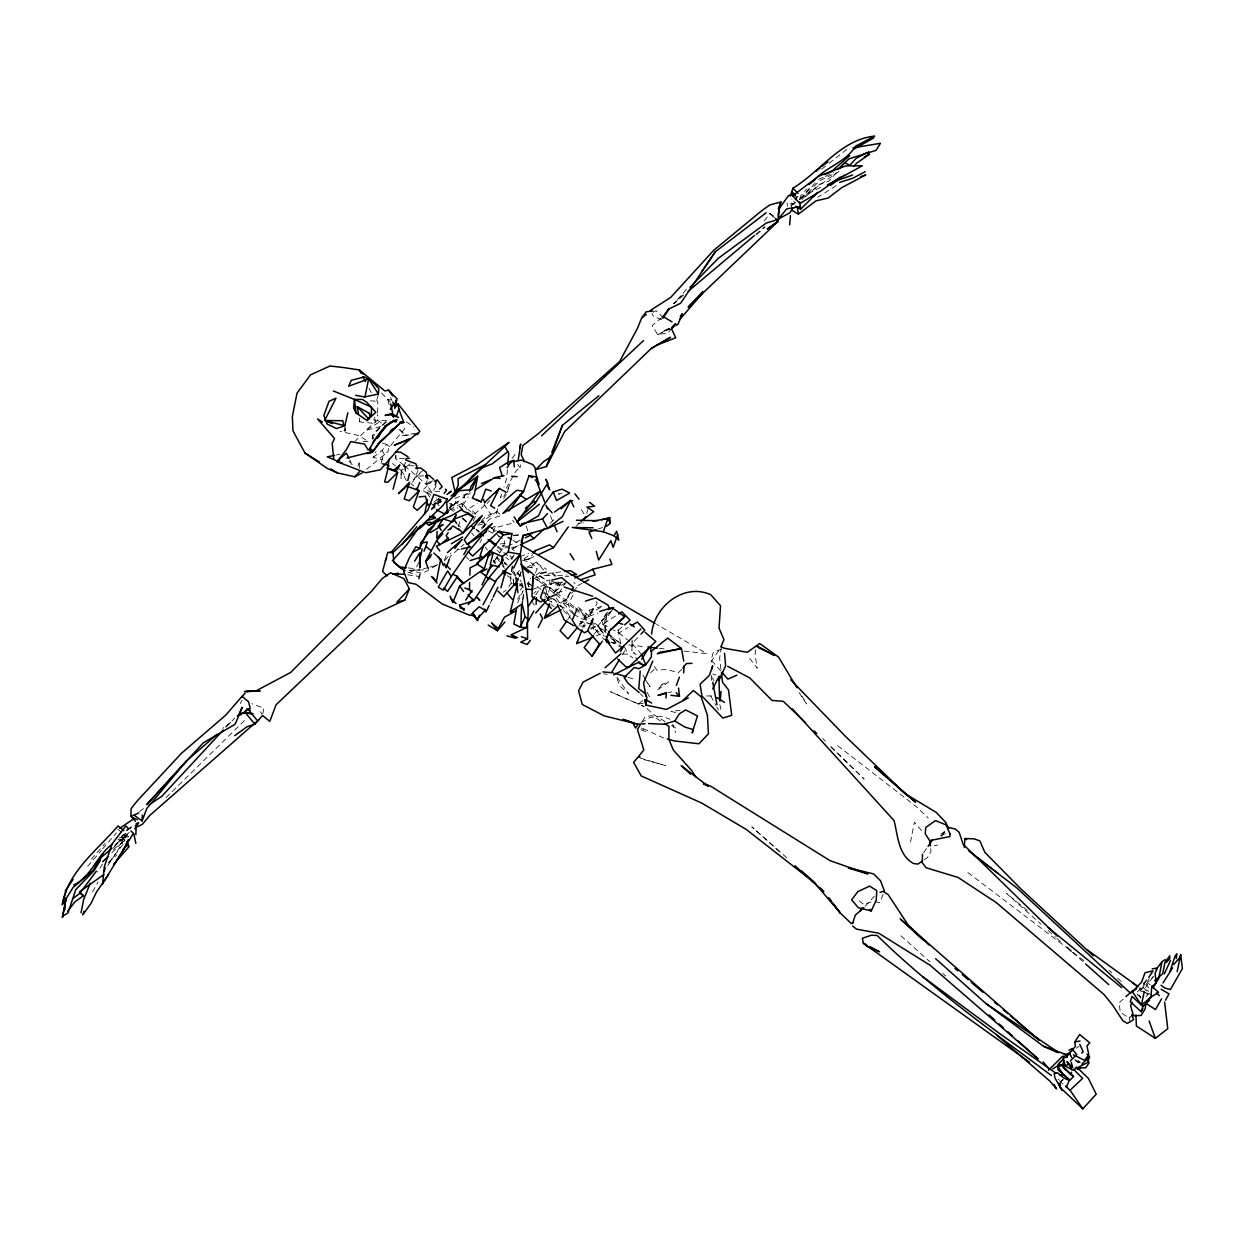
<?xml version="1.0" encoding="UTF-8"?>
<svg xmlns="http://www.w3.org/2000/svg" width="1245" height="1245" viewBox="0 0 1245 1245"><rect width="100%" height="100%" fill="white"/><g stroke="black" fill="none" stroke-linecap="round" stroke-linejoin="round"><path stroke-width="0.75" stroke-dasharray="5 3.75" d="M372.348 438.738L372.38 435.392L377.873 429.043L388.098 420.81L382.153 420.374L365.781 430.443L355.339 440.995M113.404 849.51L124.905 840.142L124.936 837.403L113.435 847.082M632.087 641.875L631.931 650.761L632.118 640.101M359.416 468.213L359.525 461.039L357.922 466.284M396.875 467.046L401.201 470.579L401.061 478.702L401.201 470.579L405.481 462.564L405.279 472.758L404.5 465.91L418.024 465.63M380.612 426.553L365.781 430.443L377.406 420.125L377.562 414.632M377.608 412.795L377.889 401.808L374.745 397.528M513.422 582.8L513.594 579.096L511.259 583.998M396.003 455.514L395.817 458.751L403.987 465.428L405.481 462.564M506.248 488.164L516.317 470.517L520.254 467.84L520.441 464.93M507.353 469.583L506.777 478.267L503.929 487.075M605.412 630.235L606.782 612.913L601.677 620.85L605.412 630.235L604.728 620.508L611.451 611.202M513.298 582.52L513.594 579.096M1129.495 1020.573L1129.837 1016.994M510.325 581.306L510.855 576.233M522.604 602.953L523.585 594.41L522.122 602.689M755.622 649.734L755.046 654.792L757.256 668.254L747.467 655.586M115.505 844.188L126.29 836.064L126.679 832.905L117.979 839.706M345.674 427.424L345.13 431.081L341.721 429.323M721.369 646.98L719.61 658.169L720.964 669.25M447.858 512.1L455.312 503.618L455.966 499.712M521.546 606.004L523.554 594.659M499.696 553.107L503.665 546.96L504.879 540.454M910.531 842.04L914.359 822.167L922.529 831.644M262.804 713.79L263.94 708.14L251.895 703.705M373.22 439.158L374.356 433.789L385.685 421.65L388.098 420.81M378.418 394.011L376.784 401.17L369.532 400.828M433.369 508.084L434.521 503.198L439.36 497.642M462.051 506.793L464.743 495.603L467.778 493.394M496.381 513.843L497.938 507.524M586.769 513.173L587.718 509.578M458.378 526.728L459.701 521.826M547.318 599.794L551.815 602.129L552.842 600.884L547.738 595.017L551.333 582.676M381.017 463.451L383.258 455.95L382.184 459.67L373.126 457.351L376.052 451.375M799.835 198.593L800.628 195.979L806.885 188.82M493.02 532.969L494.607 527.942L514.403 522.682L512.644 520.192M501.642 494.14L500.49 497.658L502.42 494.498M423.954 475.777L417.028 476.29L425.977 484.18L427.222 480.586M507.166 492.475L510.092 484.274L503.151 497.564M449.227 559.425L450.472 556.079L464.089 544.221M535.49 572.918L537.373 568.047L530.479 562.273L521.546 559.954M582.676 628.227L585.352 621.395L573.665 625.69M444.294 560.39L446.768 554.181M449.632 507.835L451.733 502.591M521.141 571.782L519.43 576.062L521.064 581.991M883.079 894.361L879.764 902.641L874.597 901.536M450.021 508.863L451.468 505.47L458.393 501.175L451.001 506.684L449.725 509.672M516.659 582.302L521.001 572.077M412.562 482.406L417.993 470.89M517.624 602.58L523.274 590.55M473.256 520.908L475.574 516.037L471.917 512.722M492.351 598.829L489.97 603.778L492.429 598.985M416.593 566.786L418.865 562.164M579.018 625.659L583.905 619.792L589.025 616.228L593.102 607.965M240.301 703.643L242.012 700.188M553.838 593.398L558.523 583.952L555.161 582.022M574.256 614.672L568.062 604.883L575.299 590.503M92.612 891.871L98.059 881.958M710.942 662.107L720.341 648.349M529.078 586.628L527.833 583.251L530.666 578.209M559.036 593.398L566.164 581.073M493.642 562.444L497.331 556.531M519.336 570.366L516.426 575.314L514.123 572.762M479.932 542.524L481.753 539.427M570.226 592.527L565.899 599.841L559.192 603.592M642.358 721.322L645.299 716.404L652.318 715.735L662.916 722.473M512.271 557.931L514.154 554.819M622.313 654.792L625.27 649.937L612.322 639.152M1153.243 976.5L1144.388 988.872L1148.684 991.316M102.541 864.108L97.53 872.045M463.062 505.143L468.151 496.864M570.646 592.075L565.899 599.841L574.459 590.099M530.977 567.642L533.918 563.005M436.186 486.157L432.031 492.631L426.444 484.616L432.669 481.924M578.411 607.311L589.025 616.228L597.242 603.405L595.39 600.51M503.696 498.591L506.575 494.109M495.728 559.27L498.7 554.647M517.578 599.156L522.698 591.204M535.708 594.97L538.789 590.208M546.119 585.741L555.394 591.655L561.884 581.711M107.724 865.617L122.524 843.114L118.15 838.679L124.796 842.134L108.984 862.396M423.424 470.05L416.452 475.73L413.807 479.745L422.226 471.264M607.622 612.026L601.677 620.85L612.478 608.945M511.166 559.223L513.158 556.282M508.863 586.442L513.189 580.077M567.58 619.792L570.786 615.077M923.634 852.623L926.965 847.876M512.068 458.409L516.457 452.449M671.849 327.949L668.425 332.571L657.811 334.718L652.084 325.505L661.671 317.755M583.843 617.847L589.585 610.143L602.845 605.926L583.843 617.847L588.387 623.667M524.269 559.596L529.452 558.772L532.58 554.616M594.534 633.814L599.141 627.698L605.475 636.926M764.197 221.019L769.924 213.471L773.752 216.039M373.126 457.351L382.122 450.534L386.775 444.449L391.444 448.216M1145.167 992.498L1139.86 990.802L1149.322 978.694M1137.556 991.876L1146.069 981.184L1150.224 984.904M941.142 836.08L944.675 831.738M487.137 503.462L489.581 500.459M444.901 560.452L451.063 552.951M464.743 495.603L462.782 497.969L470.641 492.88M836.235 172.65L829.139 181.101L819.599 184.26L803.99 198.235M113.497 847.767L120.921 838.959L123.955 841.138M941.158 836.22L945.904 830.586L938.465 835.8M1143.61 983.441L1147.127 979.286M800.628 198.5L810.137 187.31M483.231 527.631L485.55 524.923L481.317 522.386M87.679 866.302L101.421 850.304M102.666 848.841L116.392 832.843M686.384 289.354L673.794 303.827L684.594 292.793M520.208 590.021L522.48 587.391M91.305 859.206L105.094 843.441M547.209 599.903L549.761 596.977L541.933 592.138M545.933 601.304L549.761 596.977L544.625 597.086M431.579 509.018L442.504 497.751M865.197 906.236L874.286 896.167M481.535 529.327L485.55 524.923M802.107 199.542L818.883 181.132L832.111 174.658M612.571 609.645L597.989 625.597L604.899 635.323M481.535 527.818L489.534 519.165L501.439 515.523L496.973 511.571L485.612 516.504L480.383 522.075M225.874 727.204L234.838 718.038M1139.86 990.802L1153.306 976.718M575.112 589.227L576.902 587.313M799.897 199.527L816.362 181.91M641.548 654.481L632.071 643.494L638.42 636.849M431.704 508.427L436.73 503.213L439.205 505.781M1132.919 1014.27L1129.106 1018.145L1120.282 1012.092L1119.006 1002.832L1123.192 999.112M122.881 834.928L130.102 836.282L123.644 837.76L129.075 832.329M111.832 852.747L124.889 839.815L118.851 835.426M165.99 797.64L246.65 718.427M555.394 591.655L563.471 583.718M575.953 526.448L579.656 522.822M423.736 489.098L432.435 480.679M681.746 669.328L678.229 672.736L666.713 669.374L656.986 670.246L653.874 665.81M533.716 593.507L535.988 591.359M650.528 672.829L655.975 667.678M1143.517 983.597L1146.069 981.184M550.15 523.289L555.597 518.185M108.331 862.723L116.968 854.879M756.649 234.527L765.13 226.901M431.424 509.812L440.139 502.093L437.649 501.253L436.699 497.938M225.781 726.784L231.601 721.726L222.653 728.403M1060.258 1081.921L1063.137 1079.431L1060.258 1081.921L1062.888 1080.178M123.644 837.76L127.41 834.539M622.018 627.044L616.633 631.62L613.567 629.986M474.501 514.045L485.69 504.567M673.389 303.702L683.723 295.018M756.011 234.231L764.866 226.777M642.607 700.53L638.296 704.094L610.501 691.722L643.883 706.444M366.45 469.396L388.004 451.608L388.502 448.044L404.516 429.058L403.193 425.494M434.1 501.953L436.73 499.79M1145.945 996.467L1148.621 994.288M829.154 163.344L847.378 148.809M821.622 169.164L826.104 165.756M839.052 171.374L797.282 200.99M406.321 480.57L401.201 470.579L410.305 463.747M440.512 499.105L437.649 501.253L439.625 504.038M535.957 575.268L543.396 569.759L536.533 561.993L526.977 567.238M790.995 205.783L795.275 202.717M524.005 558.818L531.335 553.605M795.695 202.079L792.52 204.258L791.851 198.889M924.288 859.735L927.463 857.556L931.011 851.16L930.637 847.658M121.138 836.469L127.457 832.158M139.424 811.46L144.249 808.192M479.076 523.476L496.973 511.571M491.401 528.456L494.607 526.324L497.097 528.783M836.298 185.614L817.872 197.161M1076.225 1048.197L1079.213 1046.236M607 630.406L602.798 624.259L618.687 613.956M469.863 508.007L477.411 503.245M425.977 484.18L433.68 479.465M502.949 592.278L506.17 590.348M608.058 631.946L616.493 644.241L621.613 648.1L617.956 629.596L616.633 631.62L618.952 632.896L628.18 627.48M669.67 328.353L657.811 334.718L669.623 328.26M512.504 548.874L517.002 546.259L511.586 547.458M519.305 585.741L522.635 583.796M547.318 600.51L550.103 598.923M590.877 629.223L595.624 626.593L599.141 627.698L603.467 635.93M641.082 722.52L650.404 717.369L661.951 716.357L669.997 719.268M791.727 208.537L790.84 202.951L794.092 201.161M800.597 197.597L823.785 185.707M582.162 583.298L577.26 585.944L573.805 582.302M546.679 598.627L549.761 596.977M652.894 312.293L656.099 310.705L663.865 318.3M520.114 540.283L504.63 547.769L509.781 547.847M529.452 558.772L534.603 556.39M517.002 546.259L513.422 547.893L518.527 545.559M818.587 179.42L823.63 177.148M825.326 176.401L833.745 172.635M668.674 328.602L663.445 330.905L671.678 329.085M434.007 504.692L440.139 502.093M940.815 835.597L945.795 833.496M532.44 589.616L544.563 584.761L563.471 582.115M871.111 901.878L864.061 904.664L856.622 898.812M454.892 498.389L468.991 492.802M596.386 635.806L601.771 633.674L594.347 629.036L604.416 639.821M519.865 556.655L528.674 553.216M434.521 565.868L437.649 564.685M721.4 649.221L713.307 652.131L711.144 660.146L720.668 670.868M589.025 616.228L597.833 613.147M374.434 417.184L375.912 422.179L372.706 423.253L359.852 421.915L358.576 418.927M597.787 529.125L603.062 527.366M590.659 628.149L595.624 626.593M428.187 567.564L419.425 569.961L409.387 570.319L422.646 573.416L436.933 565.168L429.93 567.082M557.262 592.682L566.195 590.239M433.26 504.132L436.73 503.213L433.789 501.408M668.409 692.687L671.895 691.769M557.822 581.82L559.97 585.01L548.656 579.859L550.555 584.621L559.97 585.01L565.572 583.749M336.446 454.954L340.118 454.207M539.334 575.735L546.197 580.652L549.994 579.89M565.246 576.871L569.043 576.124M535.443 577.431L550.212 574.567M524.674 559.985L531.864 558.616M934.419 845.651L937.656 845.059M455.312 503.618L454.378 503.789L460.728 502.373L462.875 506.326M643.198 703.238L638.296 704.094L644.179 706.584M415.752 433.322L401.653 435.719L408.858 435.112M581.804 522.916L578.069 523.538L583.5 522.775M580.715 626.188L586.006 625.41M513.671 535.786L519.321 535.023M548.454 573.431L553.932 572.747M555.752 572.513L561.23 571.813M119.551 837.558L128.344 836.484M477.411 525.032L486.328 523.974M500.257 543.987L507.773 543.178M513.267 535.303L519.072 534.727M680.237 710.428L671.179 711.284L677.685 713.385M562.055 493.596L558.274 493.876L561.915 495.199M557.558 575.423L567.113 575.019M1058.094 1079.493L1059.059 1079.462M409.387 570.319L426.148 569.821M404.423 458.518L395.817 458.751L395.614 455.421M434.785 491.308L442.162 491.277M434.521 503.198L436.73 503.213M706.491 695.939L712.218 696.002M622.936 654.03L628.289 654.201L623.761 645.61M546.726 575.221L550.228 575.408M362.995 441.43L368.738 441.773L358.653 435.517L340.056 431.346M381.499 392.984L387.817 399.629L390.961 399.91M408.158 567.938L415.363 568.716L408.936 573.011L407.271 571.86L416.188 575.003M457.055 549.076L459.483 549.341M628.741 644.91L645.875 646.824M659.196 648.318L664.908 648.956M683.956 651.088L706.802 653.656L656.691 624.367M527.724 567.129L536.517 568.436M603.701 673.794L607.202 674.308M407.613 574.77L419.798 576.637M507.462 546.493L500.63 545.294L503.665 546.96M591.204 623.916L580.201 621.286L584.745 627.122M661.702 319.545L653.578 316.541L651.898 313.553M382.464 443.127L386.775 444.449M628.025 677.327L635.355 679.583M1146.925 993.074L1150.458 994.21M712.794 673.996L715.984 675.07M640.895 729.897L646.202 731.764L641.222 728.014M611.373 642.311L614.89 643.634L610.719 637.207M611.419 642.155L614.89 643.634L612.167 641.657M643.354 728.636L663.601 737.974M568.062 604.883L561.977 602.004L572.856 613.707M560.079 605.942L564.654 608.105L569.805 616.259M481.442 521.499L484.134 522.807L482.795 517.36M553.807 582.006L559.97 585.01M503.914 563.44L507.197 565.121M573.587 614.392L583.905 619.792M602.798 624.259L612.026 629.176M551.488 598.129L561.028 603.202M640.397 758.127L665.717 765.628L643.369 759.481L641.222 757.831M488.164 530.697L492.615 533.171M790.84 202.951L794.03 204.787M427.829 490.577L432.84 493.502M449.554 503.276L457.895 508.147M481.286 521.826L486.297 524.752M487.962 525.732L496.319 530.619M513.018 540.377L518.044 543.302M665.188 721.633L652.567 713.899L647.026 708.545M671.506 725.493L676.237 728.387L672.58 724.559L675.553 732.48M536.782 563.285L546.679 569.385M423.191 490.779L428.965 494.389M507.12 575.688L513.516 579.672M533.591 577.789L542.758 583.703M527.833 583.251L533.934 587.189M550.804 604.51L554.041 606.657M630.032 655.913L632.927 657.842M1137.556 994.864L1140.482 996.84M406.368 421.759L413.791 427.019M377.406 420.125L385.53 425.914M511.742 548.687L514.294 550.586M519.71 584.574L522.775 586.831M554.243 593.336L534.65 577.555M555.768 594.487L574.007 608.323M575.517 609.474L589.196 619.839M590.721 620.99L605.926 632.522M607.435 633.674L621.115 644.054L607.42 633.176M1139.082 987.767L1142.116 990.071M1143.641 991.238L1148.201 994.708M967.894 872.558L1066.732 947.647M1072.91 952.332L1085.266 961.731M498.669 535.708L502.404 538.556M837.714 745.693L916.507 806.776L928.256 818.058M438.489 499.027L441.524 501.455M449.134 507.493L452.184 509.905M462.829 518.371L467.404 521.997M476.539 529.249L479.574 531.662M497.844 546.166L503.929 550.99M510.014 555.83L513.064 558.242M535.895 576.373L573.945 606.58M575.455 607.793L589.165 618.672M595.25 623.512L605.895 631.962M117.637 829.108L126.29 836.064M618.952 632.896L632.071 643.494M545.092 586.473L547.738 595.017L537.404 586.691L540.034 589.492M438.364 499.152L441.368 501.595M450.394 508.956L453.413 511.399M462.44 518.745L466.953 522.418M475.979 529.779L478.983 532.222M497.035 546.928L512.084 559.176M505.952 557.433L508.909 559.845M1027.358 910.437L1006.38 893.287L1040.96 924.132M392.564 463.513L395.443 465.863M404.5 465.91L416.452 475.73M496.786 549.948L499.743 552.406M636.335 654.699L633.674 652.473L637.253 660.721M430.879 495.199L425.93 490.966L431.346 499.572M521.344 576.124L515.85 571.439L520.784 577.291M515.197 577.011L520.69 581.695L523.554 587.811M1077.688 1060.055L1080.349 1062.343M1137.183 994.055L1141.4 997.681M122.072 837.698L124.905 840.142M540.688 575.812L546.197 580.652M786.778 857.805L751.84 826.851L780.615 852.809M410.881 483.496L413.605 485.908M1048.165 930.575L1055.371 937.003M1056.818 938.279L1062.576 943.43M1072.661 952.425L1084.193 962.712M900.96 935.804L929.844 961.731M942.838 973.403L945.718 975.987M1143.143 987.627L1148.014 992.016M468.244 509.423L470.688 511.617M776.927 219.914L769.924 213.471L773.736 217.673M1059.402 1080.707L1064.662 1085.531M1109.077 970.26L1111.925 972.905M1117.636 978.181L1121.932 982.134M389.094 404.532L387.817 399.629L390.308 401.948M399.147 429.572L404.407 434.458L398.602 428.062M830.664 746.86L864.139 779.043L830.96 746.595M466.284 556.966L468.789 559.394M454.752 510.357L452.386 508.069L462.72 503.12L467.466 510.061M472.478 510.808L477.442 515.648M822.665 738.487L825.435 741.195M387.817 399.629L390.23 402.026M506.948 564.67L504.412 562.149L506.653 564.981M457.818 524.565L460.494 527.273M640.428 693.854L642.996 696.453M462.222 517.733L467.466 523.04M496.864 556.935L499.338 559.534M493.456 560.157L495.93 562.756M1074.886 1059.308L1080.162 1064.911M545.263 595.11L551.815 602.129M563.409 610.423L571.875 619.528M553.698 598.783L560.857 606.657M471.731 533.156L474.08 535.832M519.85 583.438L522.309 586.364M528.036 581.866L530.308 584.574M349.082 460.992L352.553 465.256L349.892 460.074M512.255 572.062L517.858 579.143M491.962 527.88L495.152 531.926M496.21 533.265L499.401 537.311M517.578 464.385L520.254 467.84M373.64 419.192L375.912 422.179M496.568 557.635L501.128 563.783M502.264 565.323L504.536 568.405M493.16 560.857L495.432 563.938M1146.707 985.044L1148.793 987.954M401.201 470.579L405.683 476.882M485.317 547.146L487.402 550.119M616.991 677.14L628.616 693.807L619.839 686.011L616.586 677.358M432.311 504.225L435.594 509.034M484.056 504.349L491.09 514.776M644.801 678.867L650.03 686.695L646.995 681.778M799.165 692.64L806.589 703.923L800.784 694.228M712.124 677.731L714.101 680.782M579.439 608.914L588.698 623.263M581.368 509.625L584.932 515.337M642.949 675.241L645.984 680.144M556.375 598.005L563.238 609.287M260.423 711.782L261.932 714.334M531.708 600.868L535.832 607.825M382.122 450.534L386.448 457.958M513.298 570.957L516.021 575.859M1139.206 995.315L1140.747 998.148M710.708 695.83L715.891 705.355M716.746 706.942L718.474 710.117M647.135 692.36L650.621 698.818M368.971 388.269L371.601 393.249M438.862 499.51L440.481 502.778M501.813 562.149L504.132 566.817M390.494 397.404L392.004 400.532M527.522 583.812L528.985 586.815M546.306 591.78L547.738 595.017M550.43 515.897L552.655 521.188M526.324 526.184L527.787 530.728M589.585 610.143L591.313 617.255M344.336 427.626L345.13 431.081L344.834 425.759M719.843 704.608L721.695 713.011M359.198 418.087L359.852 421.915M593.04 624.367L593.834 632.787M787.12 202.919L787.416 206.374M372.38 435.392L372.691 439.096M711.284 675.35L711.502 681.015M662.138 684.299L657.095 690.337L668.861 681.762L662.138 684.299M1079.773 1062.607L1074.575 1060.258L1079.773 1062.607"/><path stroke-width="1.5" d="M724.543 653.251L725.617 665.826L718.972 680.439L719.719 700.888M437.057 531.444L436.839 538.167L453.911 519.274L468.867 513.422L473.505 516.691L462.891 533.109L436.357 546.228L439.796 551.006M469.645 582.504L469.412 589.834L464.836 587.967M469.863 575.159L470.096 567.813L478.267 563.861M521.546 606.004L520.846 627.371L513.874 624.041L516.675 607.949M135.861 834.695L136.25 823.583L138.553 822.836L134.802 828.812M922.529 854.21L922.203 862.661L926.015 867.734L958.043 877.429L996.358 902.641L1104.019 994.506L1112.376 1004.762L1122.834 1020.729L1127.394 1023.421L1133.588 1019.577L1131.643 1014.799M134.74 815.677L142.101 820.922L142.335 815.086M718.972 680.439L719.159 676.144L712.669 688.858M666.013 698.056L666.308 692.578L657.998 695.457L666.682 693.154M650.621 651.244L650.839 647.431M683.645 672.876L684.065 665.951M1067.027 1056.974L1067.105 1055.869L1063.23 1058.608L1065.487 1066.047L1067.945 1064.335M964.268 847.534L964.891 838.554L973.948 838.819L979.846 840.889L984.826 852.327L1020.511 888.541L1093.359 955.771M536.066 604.447L536.548 597.678M378.418 394.011L378.807 388.627L372.208 381.561L364.567 376.924L351.261 380.285L348.647 386.215L368.644 378.916L378.418 394.011L364.645 396.937L355.51 395.287M640.195 671.117L638.794 688.874L645.486 693.683L645.953 696.344M789.657 224.816L790.451 215.634M720.186 700.842L721.026 691.457M66.265 897.692L62.406 917.487L66.141 898.765M419.627 560.624L420.281 553.589L419.736 567.891L419.627 560.624L422.164 549.123M507.695 464.385L508.754 453.382L504.723 446.332M392.766 402.104L395.038 406.804L395.677 400.314M792.863 207.962L789.984 212.662L778.327 219.12L779.199 210.172M367.057 420.545L371.43 414.709L371.492 407.177L354.467 399.443L353.627 407.94L356.008 412.966L367.057 420.545L375.788 412.282L367.01 402.571L362.591 399.458L354.467 399.443L333.364 391.008M420.654 543.131L420.203 547.162L428.202 530.137L434.785 524.425L420.654 543.131L427.408 541.964L424 551.208M645.859 705.51L646.918 696.951M455.468 495.168L455.935 491.993L477.66 476.29L474.485 493.876L472.353 498.093L481.099 501.86L485.783 489.145L491.324 491.012M513.625 568.109L520.317 554.258L523.102 535.474L547.644 528.44L563.067 521.375M1145.836 1004.046L1145.12 1008.886L1141.183 1015.438L1133.432 1015.811L1130.584 1005.633L1132.141 1002.194M501.735 563.674L502.249 560.312M518.138 460.681L520.675 444.045L519.725 447.967M1176.198 958.448L1176.93 953.732L1175.093 956.051L1169.895 971.645M651.633 634.078C653.781 606.735 683.956 582.333 710.879 594.799L720.528 605.801L719.034 628.118L723.952 639.697L720.917 646.746M511.586 571.299L512.411 566.428M104.487 870.877L105.125 867.189M464.292 608.509L463.934 610.392L459.592 605.194L473.754 600.65L489.067 577.571L503.245 560.515L502.14 556.546L489.845 551.037L476.57 563.829L484.274 568.747L489.845 551.037L489.425 552.624L476.57 563.829M1177.132 971.629L1180.711 954.682L1182.392 968.579L1170.409 989.557L1164.666 987.985L1161.056 985.231M712.078 668.861L712.654 665.81L709.37 675.412L700.095 684.19L701.915 695.955L722.8 718.054L731.733 715.33L728.496 689.917L722.536 682.182L721.415 672.938M1159.064 976.889L1161.99 961.638L1165.211 959.599M368.644 378.916L364.941 396.953M435.361 485.161L436.217 480.741M1071.571 1072.147L1071.042 1074.902L1063.199 1067.043M81.018 912.772L83.695 899.404L90.278 883.141M1164.713 963.677L1162.706 973.668L1154.613 980.904M424.529 514.403L427.549 499.65M1058.001 1066.809L1063.214 1074.451L1070.031 1080.209L1073.501 1076.52L1065.191 1068.692L1063.121 1065.066L1058.001 1066.809L1058.079 1070L1068.599 1078.964M480.025 555.892L484.103 544.049M502.14 556.546L508.178 552.095L511.804 534.556M123.8 830.586L118.026 825.949C97.499 849.977 67.588 871.842 62.25 904.866L73.533 886.767M1148.761 977.418L1153.057 970.804L1144.995 972.75L1141.649 982.04L1132.39 991.736L1141.432 1004.964L1144.217 991.767M389.311 459.28L387.304 468.307L397.622 472.4L393.078 489.207M650.217 310.565L670.697 297.43L713.758 250.245L761.956 210.514L769.939 204.865L780.911 202.032L778.141 214.218L778.716 219.291L766.204 223.088L718.303 258.306L689.979 287.268M344.834 425.759L324.665 420.483L335.994 398.167L329.022 401.326L323.856 415.379L327.155 424.125L336.555 428.545L344.834 425.759L347.853 412.795M418.865 578.707L419.907 574.256M591.562 624.399L592.9 618.781L587.671 630.655L599.436 643.992M672.16 327.061L671.678 329.085L675.708 337.768L656.38 345.363L651.151 348.6L564.639 431.626L546.306 466.579L535.926 469.474L543.738 461.49L551.224 456.541L562.366 425.354L598.892 395.754M1059.479 1086.511L1060.32 1083.041M614.034 535.832L616.68 531.257L618.858 540.143L614.034 535.832L603.327 531.74L607.887 518.574L592.978 521.048M504.894 622.033L497.377 630.733L491.542 622.765L498.187 628.632L504.458 617.162L515.305 611.233L510.325 611.777L517.453 583.687M395.038 406.804L397.093 398.898L388.596 390.121L384.861 390.961L359.354 369.967L344.196 367.633L329.987 365.983L310.565 374.838L297.026 393.155L292.342 416.624L292.964 430.817L305.025 453.102L327.606 468.634L337.13 472.835L354.732 476.773L362.139 472.96M407.784 480.539L409.527 473.754M1179.28 960.128L1180.711 954.682M500.661 563.985L502.544 557.013M500.941 587.827L505.75 570.35M521.204 542.338L523.102 535.474L531.957 533.451M62.483 903.605L65.798 891.856M1066.809 1057.534L1067.712 1054.468L1072.816 1049.815L1076.723 1054.562L1070.311 1060.942M813.125 181.661C824.641 167.188 845.729 162.721 855.439 146.241L874.55 136.156C840.873 139.393 820.19 171.857 792.847 188.213L791.649 192.135L795.539 196.025M1063.837 1060.631L1062.716 1064.335L1072.225 1070L1067.183 1061.814M394.618 408.344L397.902 403.676L398.805 408.936L396.673 415.846L393.404 414.834M1142.879 1006.442L1131.954 996.405L1130.304 1001.711L1141.229 1011.749L1142.879 1006.442L1149.571 1000.046M469.474 491.277L470.921 486.717L477.66 476.29L471.762 489.674L459.358 490.686L446.628 502.731L447.546 513.08M408.998 483.947L404.205 498.965L409.216 500.739L419.051 490.732L416.328 488.32M506.917 635.822L515.835 638.312L511.275 634.779L526.324 627.604C532.066 603.825 522.418 578.334 520.317 554.258L508.178 552.095M83.975 911.309L82.808 914.842L90.994 903.403L96.519 891.965L108.548 874.612M852.732 922.903L855.284 915.184L863.89 907.667M492.989 553.651L490.172 564.748L499.385 566.802M471.746 613.66L477.551 620.492L479.387 615.232M535.272 479.792L539.101 484.694L536.891 477.193L529.078 475.59L523.647 491.184L508.878 511.026M1086.947 1054.204L1089.531 1056.865L1087.554 1062.483L1073.408 1069.937M549.543 603.623L544.361 618.298L561.262 609.801M617.769 534.432L613.162 547.395L610.859 540.672L598.658 560.048L596.262 551.379M544.221 587.282L540.47 597.678L551.333 608.385M676.393 685.372L679.396 677.124M449.227 559.425L446.115 567.813L444.278 563.409M142.101 820.922L146.863 808.394L186.485 760.897L217.05 734.363M550.492 455.826L546.306 466.579L551.224 456.541M551.893 452.231L562.366 425.354M592.807 637.222L576.653 643.587L582.006 629.923M790.093 196.165L791.758 191.886L794.481 194.438M417.199 488.849L419.798 482.406M652.816 311.048L646.248 311.732L641.704 317.864L637.549 328.182L619.668 361.501L538.011 433.914L522.853 445.585L521.188 454.643L524.55 461.724M482.017 584.885L491.339 565.277M778.203 208.724L780.911 202.032M262.695 715.61L269.776 721.4L276.094 704.748L368.504 616.975L404.874 600.074L409.403 588.947L404.002 578.723L390.588 572.762L382.231 578.489L371.555 591.235L290.614 672.471L256.003 690.882L246.292 691.551L260.174 690.913L244.456 691.457M484.274 568.747L459.638 585.928L452.791 602.658L450.145 596.059M606.829 637.191L609.412 631.044L624.679 616.695L611.98 607.684L599.732 611.497M1066.374 1087.274L1069.253 1080.395L1064.039 1078.123L1057.472 1072.785L1054.157 1073.844L1055.06 1078.217L1062.11 1090.402L1059.262 1084.504M652.8 661.064L643.572 682.805L645.859 695.815M577.089 609.023L572.28 620.057L577.135 628.102L584.574 632.74L587.733 630.982M372.317 449.974L370.932 453.071L369.625 448.651L374.667 440.263L385.654 425.852L390.292 422.709M453.18 521.671L456.199 514.823L453.009 520.41M238.853 714.801L242.215 707.316L235.149 724.232L203.262 742.845L146.785 804.535L186.485 760.897M510.325 611.777L522.215 603.903L525.063 616.789L520.285 627.278L526.324 627.604M128.204 839.737L123.473 849.93L114.026 864.59M1164.293 973.855L1170.502 960.502M871.235 910.904L876.231 900.322L876.76 890.58L869.617 886.113L857.883 891.607L851.627 899.824L858.365 907.745L871.235 910.904L870.022 909.364M489.176 605.428L486.001 612.026L484.819 609.101M493.144 597.18L497.907 587.282M508.738 442.426L478.438 463.654L451.795 477.504L455.047 491.899L458.238 485.317L458.098 478.562L485.597 464.478L508.909 442.675M377.437 438.489L380.908 431.455L391.132 421.806M538.245 627.464L542.555 618.749L540.283 613.987M474.641 615.87L469.007 614.999L442.068 603.918L416.126 584.31L408.08 582.535L403.598 571.097L409.278 557.993L415.83 546.82L420.794 548.485M1141.229 1011.749L1142.832 1008.606M620.539 651.742L623.418 646.248L640.957 628.974M385.312 560.748L386.697 558.149M442.878 533.514L436.684 540.548L425.619 561.386L428.249 568.623M576.653 643.587L577.696 641.642M483.06 604.697L496.024 580.901M1165.444 1000.295L1168.993 993.868L1161.134 989.293M97.841 863.158L103.195 853.479M1161.569 998.864L1155.485 1009.555L1145.774 1003.221M451.235 576.497L443.376 590.223L438.287 587.158L447.671 570.879L451.235 576.497L468.416 551.706L492.32 523.445L467.326 544.407L464.214 539.879L482.344 515.539L462.891 533.109L458.829 528.969M390.37 409.434L393.902 403.349M533.965 611.03L527.46 622.235L527.584 638.716L520.768 642.187L527.18 644.443L530.308 640.303M795.462 199.573L797.267 196.461M860.186 911.231L862.131 907.947M463.762 554.523L469.24 545.31M479.232 559.083L481.177 555.83M507.213 467.7L509.672 463.591L513.78 460.401L514.341 466.937M640.381 724.606L637.44 729.523L643.836 749.972L633.643 762.391L641.206 775.931L701.698 803.041L746.144 829.372L815.708 883.685M611.513 672.658L619.372 659.663M100.487 860.062L94.2 870.426L75.883 889.521L67.977 912.927L62.515 916.273M1153.15 987.674L1158.924 978.15M414.616 561.184L419.783 552.718M518.558 518.823L535.21 503.385L546.586 484.819L549.667 489.783L545.933 479.278L547.956 483.465M571.611 590.535L573.509 587.422L561.682 577.618L551.815 580.108M593.367 635.339L584.138 647.571L592.029 656.162L599.701 643.681M645.081 723.781L637.969 724.232L635.604 728.045L632.647 722.691L623.06 719.377L635.106 723.641M674.837 721.026L679.303 713.899L685.668 709.915L697.465 715.937L692.173 732.963L693.325 729.663L684.89 727.049L674.837 721.026L663.787 724.248L648.629 723.563M1163.001 982.959L1172.619 967.879M641.642 659.181L649.594 646.762M528.518 606.097L534.681 596.557M448.153 532.611L446.161 535.677L448.231 538.914M450.145 529.545L452.153 526.464M439.516 524.456L443.578 518.2M378.667 436.528L385.654 425.852L396.424 419.721M487.402 571.984L491.557 565.635M465.708 600.106L472.104 590.426M1072.225 1050.375L1075.415 1046.142L1074.746 1041.94L1079.617 1034.548L1089.795 1042.765L1086.947 1045.893L1088.815 1054.686L1084.644 1060.335L1073.33 1054.795M766.204 212.739L715.284 251.801L680.657 303.204L669.468 308.713L662.745 318.315M65.145 891.14L73.066 879.452M566.506 621.364L560.063 630.81L568 638.856L577.789 627.122M701.48 272.001L715.284 251.801M592.029 656.162L602.269 641.222M369.563 453.211L366.839 453.491L372.846 451.608L377.935 444.232L401.31 422.133L403.738 422.413L398.805 408.936M928.085 846.289L932.521 839.955M663.04 316.65L665.966 312.511M666.9 311.188L668.752 308.573M420.25 525.748L407.022 544.376L392.3 560.919M390.588 552.982L427.86 510.092L433.914 494.405L447.36 499.167L442.675 505.766L392.268 553.2M538.042 554.803L553.496 547.66L568.327 526.853M779.37 208.382L788.645 195.387L794.357 195.107M553.294 491.931L556.531 500.474L569.65 493.067L562.055 489.129L553.294 491.931L542.696 506.699L538.556 515.819L520.348 526.028L517.048 521.92L539.77 491.479L502.871 513.469L523.647 491.184L516.675 490.297L498.467 506.061M372.815 442.706L380.908 431.455L385.187 427.689M1161.99 961.638L1156.2 969.544M671.646 328.213L674.852 323.871M680.221 316.603L682.369 313.693L677.918 324.463L673 326.408M444.185 493.409L446.581 490.156L445.352 489.16M96.332 871.158L79.836 893.241L72.459 898.983M533.638 553.247L535.723 550.477L549.543 544.905L553.496 547.66M346.935 457.958L372.846 451.608L380.628 441.508L400.205 422.989L403.738 422.413L399.878 422.257M478.749 520.192L480.539 517.873M67.728 911.06L74.824 901.956L83.462 895.715L79.555 891.871L103.849 874.55M854.07 166.301L856.389 163.344L869.181 154.442L868.512 151.594M489.425 552.624L503.307 534.914L512.302 533.638L498.809 531.335L472.602 556.079L468.416 551.706M135.378 826.758L138.553 822.836M241.701 697.184L245.141 692.967M495.666 492.958L499.323 488.445L506.139 492.242M778.327 219.12L786.715 208.864L800.473 206.577M454.752 548.454L462.144 539.474L447.391 552.624M682.929 667.88L686.509 663.507L692.018 663.383M402.042 544.547L416.873 526.697M839.784 168.417L844.515 162.784L849.899 165.243L855.86 158.629L866.925 152.466M672.175 328.244L675.926 323.918M679.661 319.591L703.394 292.155M431.626 554.492L425.619 561.386L430.599 556.655M113.544 864.435L129.169 846.569L126.99 844.359M517.173 581.337L503.68 596.76L498 591.126M535.708 613.054L545.933 601.366M234.729 735.639L247.195 726.644L254.929 724.216L262.43 715.673M1173.677 964.548L1179.684 957.716M244.969 711.517L247.273 708.919M448.184 509.656L444.418 513.92L436.513 509.75M470.563 478.127L464.401 485.021L454.316 492.864L454.534 496.381M1062.016 1089.204L1082.808 1108.844L1096.222 1094.215L1088.332 1078.31L1076.645 1067.043M223.26 730.021L161.912 796.209L149.058 804.924M354.732 476.773L359.354 471.808M702.662 291.735L688.111 307.157L778.327 221.19L767.402 228.94L778.327 221.19M1166.145 962.541L1169.74 958.728L1169.724 955.802L1164.666 962.836M640.973 634.187L644.785 630.188L637.409 622.064L631.262 625.675M521.406 523.834L542.462 518.916L547.567 513.609M468.136 604.525L473.256 599.203M409.527 482.282L398.478 493.627L408.858 484.352M520.317 554.258L494.872 581.508L489.067 577.571M1060.382 1062.11L1058.017 1064.537L1063.121 1065.066M1059.277 1063.105L1063.386 1058.981M1066.125 1056.227L1070.218 1052.087M397.622 472.4L387.662 482.313L384.627 481.94L388.922 465.288L382.604 463.825M394.898 421.946L397.062 419.798M1048.477 1070.249L1062.81 1056.009M102.681 861.789L107.91 856.622M795.757 206.25L800.628 209.207L817.669 192.368M485.597 464.478L466.719 483.044L455.047 491.899M531.708 600.868L534.183 598.44M582.115 520.394L585.819 516.768M484.414 502.622L499.323 488.445L490.592 505.532L494.67 508.24M439.656 489.114L442.177 486.748L437.337 479.901L434.225 481.239M389.996 431.859L396.206 427.3M427.066 501.035L417.231 510.31L413.309 506.964L419.051 490.732L407.815 486.484M682.976 700.359L693.418 690.493L701.075 696.733L707.44 715.346L708.421 733.834L699.005 743.763L674.463 740.977L667.227 738.97M624.679 616.695L609.412 631.044L606.19 639.946L615.528 653.018L623.418 646.248M1069.906 1090.355L1082.59 1078.403L1073.657 1069.408M377.935 444.232L385.25 437.368M1081.889 1064.024L1089.531 1056.865M541.544 435.828L643.54 340.585M837.76 169.382L849.059 158.815L876.075 150.334L880.433 143.299L852.887 147.89M520.363 544.719L533.809 538.571L544.703 528.378M472.695 612.805L479.138 606.782L485.27 610.221L476.851 619.294L472.695 612.805L477.551 620.492M417.511 433.027L398.54 448.916L380.363 469.785L365.656 472.758L336.679 461.537L346.343 453.149L349.005 458.331M122.726 849.65L128.484 844.421L126.694 842.118M419.378 528.829L426.023 522.822L430.832 522.075M471.326 476.991L481.146 468.198L492.257 463.825L507.835 451.717M1125.978 996.622L1132.966 990.429M546.057 616.462L558.305 605.615M389.452 423.907L393.731 420.141L396.143 421.79M561.153 508.831L570.708 500.412L573.821 506.902M605.07 667.725L620.928 653.749M258.68 719.812L149.898 815.335L142.444 824.252L137.635 826.696M849.666 155.687L831.302 171.623L824.875 174.565M74.435 886.487L92.877 870.582L100.518 857.961L112.003 848.281M816.206 171.25L820.533 167.561M624.71 624.757L630.11 620.166L621.878 611.902L618.687 613.956M1081.703 1053.068L1083.166 1051.823L1079.835 1044.368M434.349 523.896L439.796 519.289M442.769 542.54L448.231 537.918M688.143 291.299L754.548 235.461M487.651 556.904L492.086 553.216M451.001 496.008L455.935 491.993L454.316 492.864M517.048 521.92L539.303 504.303M525.406 508.209L534.51 501.066L535.21 503.385M1141.432 1004.964L1150.94 997.463L1151.718 986.911L1156.232 982.834L1155.018 973.403L1157.352 968.081L1152.232 968.797M606.58 526.184L610.299 523.274L609.91 517.515L601.708 519.756M756.011 646.373L759.652 643.494L778.576 657.095L796.924 687.769M112.19 844.25C96.908 855.159 91.71 876.371 73.766 884.962M1135.922 1014.877L1136.374 1026.02L1155.376 1038.33L1167.779 1028.697L1164.62 1002.163M409.403 588.947L396.797 602.253L404.874 600.074M580.917 521.375L593.709 511.679L586.846 507.166L594.612 506.17L589.616 502.373M792.022 210.405L798.403 214.109L815.989 200.834L828.018 198.079L841.791 187.621L865.804 174.86L860.466 176.774M840.297 177.055L820.346 191.356L799.928 203.433L792.629 195.776L818.805 176.059L845.9 165.896L862.396 165.756L827.303 184.976M821.98 166.332L828.034 161.85M446.939 494.498L451.375 491.246L449.103 492.678M641.704 317.864L646.264 314.534M830.539 185.303L844.406 175.234M554.539 512.022L570.708 500.412L562.351 516.675L547.644 528.44L542.462 518.916M390.868 430.381L393.731 428.327M370.917 448.075L368.162 450.036L364.598 444.123L350.763 441.601L346.25 449.803L337.504 461.179L327.295 456.837L334.625 455.343M532.798 552.562L535.723 550.477M808.705 184.618L811.849 182.439M426.023 522.822L428.84 525.234L448.293 511.866M922.701 860.809L917.938 864.077L913.503 863.532C898.174 855.019 897.91 835.691 894.066 820.548L792.256 708.763M1132.39 991.736L1136.701 988.779M119.676 828.361L132.873 819.35M792.629 195.776L794.575 194.453M239.678 715.299L250.183 708.218L248.533 701.729L241.997 696.375L225.796 715.097L181.474 753.272L137.043 801.095L131.145 808.565L130.865 816.362L138.895 812.907M126.694 830.337L131.301 827.24M467.326 544.407L486.593 531.646M811.833 197.192L815.086 195.091M475.372 489.83L494.327 477.738L503.96 475.637M1052.725 1068.91L1058.919 1064.942M1149.197 998.179L1158.55 992.343L1151.625 986.149M430.272 532.658L443.096 524.705L438.131 526.51M413.247 551.986L419.658 548.656M237.266 715.906L242.619 712.607M448.029 530.09L451.328 528.067M451.344 543.769L462.642 537.015M431.081 503.743L428.047 505.532L425.448 496.288L419.129 496.942M462.051 509.361L451.515 515.586L428.84 525.234M651.151 348.6L670.541 337.286L656.38 345.363M1068.988 1050.266L1072.178 1048.477M854.381 148.824L873.897 137.821M583.796 582.427L588.714 579.781M339.667 459.934L336.679 461.537L341.97 462.782M486.904 568.949L480.881 572.171L485.659 575.875M489.923 567.346L492.927 565.744M545.139 599.436L540.517 601.911L531.911 596.697L533 576.03L532.44 589.616L525.826 589.103M865.182 171.685L853.09 178.097L839.612 182.424M688.283 697.885L666.48 709.432L646.062 705.09L645.112 699.597L645.377 703.409M600.214 673.265L583.096 682.089L578.598 690.804L582.302 704.514L604.09 715.844L637.969 724.232M613.583 674.852L638 662.62L643.914 665.499L645.719 664.83L651.368 656.909L651.493 651.197L667.678 638.078L681.466 648.536L683.754 661.064M864.295 156.886L869.181 154.442M575.003 578.022L592.713 569.261L611.84 564.436L609.941 559.145M525.281 537.778L530.432 535.288L533.809 538.571M736.869 675.132L727.905 679.132L721.882 672.253M409.216 438.831L394.291 445.196L408.204 440.014M853.416 922.716L851.378 923.588L840.375 913.114L813.001 881.024L801.344 870.706M1077.594 1069.626L1080.084 1068.568M550.866 596.713L556.639 594.316M834.383 181.568L852.514 175.031M481.395 483.465L491.106 479.667M446.41 499.525L447.36 499.167M1063.09 1057.145L1066.638 1055.869M608.4 609.459L613.692 607.622M580.419 579.796L595.141 574.863L592.713 569.261M596.028 529.716L588.994 532.066L591.764 538.416M470.05 560.608L482.017 556.795M585.477 601.086L595.717 597.896L608.011 605.101L609.614 609.085M880.028 892.338L883.172 891.389L888.276 894.719L907.963 924.755L928.972 944.971M513.78 460.401L508.567 461.911L499.618 467.622L502.249 476.119M426.957 520.519L435.485 518.122L433.042 515.352M394.541 574.054L398.244 573.12M540.626 573.385L546.29 572.171M569.556 501.253L572.731 500.583M461.381 548.936L470.843 546.944M513.749 461.553L521.608 460.059L532.907 464.665L534.961 467.466L537.778 484.429L544.625 501.828M1064.117 1054.702L1069.611 1053.69M1074.746 1041.94L1080.084 1041.007M638.701 757.225L640.148 757.007M564.888 571.346L570.366 570.661L576.668 574.614L570.941 574.863M414.258 434.661L417.853 434.349L419.721 431.237L397.902 403.676M425.681 475.652L429.151 475.388L433.68 479.465M415.503 468.104L420.67 467.949L426.21 472.151L427.844 478.796L425.728 476.804M406.135 458.471L409.574 458.362M400.454 422.506L403.738 422.413M1075.353 1067.868L1085.749 1067.821L1089.11 1062.748L1087.492 1059.791M395.412 452.091L400.485 452.153L408.049 456.79M326.47 420.514L342.764 420.732L343.947 425.914M593.087 527.802L572.264 527.506L603.327 531.74M392.798 574.069L404.127 574.241M576.435 520.239L597.973 520.737M511.679 476.275L517.111 476.679M1059.588 1074.793L1063.541 1075.104M602.876 671.911L613.349 672.798M462.984 608.4L460.401 608.167L459.592 605.194M243.818 712.825L253.015 713.805M387.117 575.921L382.573 571.408L387.693 552.484L393.046 551.893L393.762 562.071L399.163 566.957L406.368 567.736M670.93 695.332L679.49 696.282L678.556 688.127M647.774 647.042L657.298 648.1M244.378 712.794L251.412 713.587M494.327 477.738L500.039 478.453M725.135 648.38L747.202 652.302L756.695 645.719L774.499 655.477L757.691 647.198M948.192 827.38L955.288 829.014L959.21 832.376L963.116 844.266L1057.223 936.1M848.53 867.858L873.648 873.943L880.542 880.791L884.401 891.046M246.65 709.385L250.261 710.288M848.452 868.061L867.843 873.912L830.15 860.715L710.444 786.077L703.596 783.432M429.509 516.301L435.485 518.122M615.186 673.358L626.188 676.751M521.297 636.755L527.584 638.716M618.111 622.827L622.749 624.29M443.173 518.916L452.2 521.795M564.281 587.111L592.604 596.184M393.576 415.737L398.571 417.448M935.602 958.65L985.884 1003.517L1043.45 1046.22L1068.008 1055.215M405.356 459.825L415.877 463.794L417.464 469.116M468.867 513.422L463.342 511.306L459.638 506.435M326.174 421.121L332.228 423.642M721.369 646.98L724.574 648.349M453.087 574.396L457.569 576.388L447.515 591.468L443.936 588.091M1043.45 1046.22L1057.285 1052.461M502.606 570.724L511.026 574.552M511.275 634.779L517.609 637.689M475.917 499.416L481.099 501.86M137.183 819.677L131.394 816.907L135.44 821.249M703.394 783.852L708.343 786.264L681.186 765.659L690.493 774.157M727.687 666.293L749.77 677.918L771.993 700.421L783.261 701.293L805.577 722.738M866.536 944.846L863.267 943.103L862.396 938.232L871.5 935.197L877.227 935.54C930.451 987.783 991.907 1030.922 1051.449 1075.587M869.804 946.573L879.577 951.787L867.781 946.791L863.267 943.103L1029.537 1062.234M646.855 700.359L651.726 703.051M358.529 414.258L357.206 406.601L369.08 413.184L371.368 416.188M467.918 514.014L472.929 516.94M497.984 531.584L502.996 534.525M508.007 537.451L511.353 539.396M521.375 545.263L655.01 623.387M662.776 316.323L671.973 321.848M573.665 625.69L564.11 619.87L557.527 604.525M305.025 453.102L319.467 461.973M330.672 468.867L337.13 472.835M488.196 625.068L497.377 630.733M502.311 572.684L505.517 574.676M629.768 623.916L634.39 626.826M664.425 723.438L668.97 726.333L668.876 739.374L673.389 750.112L691.753 770.624L695.581 776.802M964.891 838.554L966.665 839.675M716.887 697.573L724.465 702.429M453.118 526.028L458.954 529.794M322.362 422.008L317.568 418.911L334.531 438.536L332.166 443.453L333.738 458.86M399.163 566.957L404.967 570.801L393.762 562.071M985.884 1003.517L1058.888 1052.741M529.078 475.59L532.175 477.691M519.912 494.996L525.888 499.074M83.462 895.715L79.836 893.241L79.555 891.871M1055.822 1073.143L999.268 1033.334L922.763 976.671M638.592 661.671L643.914 665.499M1087.367 949.951L1137.681 986.336M513.251 583.469L517.64 586.706M1132.997 983.13L1137.556 986.6M968.657 850.88L1016.745 887.856L1130.756 993.448M975.037 855.782L998.101 873.461M525.063 616.789L528.845 619.714M490.234 540.128L496.319 544.952M520.675 564.296L534.37 575.159M852.623 926.047L856.451 929.128L878.737 933.205L930.171 965.311L1038.112 1058.935L1017.896 1040.789M471.466 526.106L474.469 528.549M480.492 533.451L483.496 535.895M488.009 539.583L495.541 545.699M522.62 567.751L528.643 572.653M1048.321 927.603L1121.714 987.643M639.152 692.547L628.211 683.427L624.15 677.638L634.203 667.538L638.903 668.689L645.719 664.83L641.548 654.481M426.428 546.835L430.91 550.57M433.882 553.06L441.041 559.596M645.252 632.444L655.788 641.455L629.223 666.573L626.095 666.947L617.707 659.041M954.899 968.33L957.856 970.851M962.276 974.633L968.174 979.675M971.116 982.196L982.896 992.265M994.693 1002.35L997.634 1004.871M1003.532 1009.897L1007.952 1013.679M1010.893 1016.2L1038.89 1040.135M996.949 1035.404L1050.095 1081.282L1056.538 1088.939L1054.033 1084.411M1070.638 1074.015L1073.501 1076.52M1038.984 1040.042L900.26 918.95L923.059 939.975M552.702 573.665L555.317 575.953M1156.465 993.043L1159.313 995.564M1066.903 947.274L1071.229 951.133M1085.64 963.988L1108.688 984.562M989.028 1014.877L994.802 1020.06M999.128 1023.95L1003.47 1027.841M1007.796 1031.716L1012.123 1035.607M795.01 865.789L823.785 891.747L819.786 887.701M369.625 448.651L372.846 451.608M450.363 598.129L456.106 603.545M813.934 730.784L816.736 733.461M128.328 828.439L125.776 825.995L112.019 844.001L104.3 866.753L102.588 883.825L133.402 833.325L130.865 830.882M1065.627 1086.091L1070.513 1090.885L1082.808 1108.844M499.587 531.241L503.307 534.914M792.847 188.213L798.029 193.395M457.039 577.602L462.377 582.94M469.069 589.616L471.746 592.293M477.084 597.631L479.761 600.308L477.084 597.491M1062.67 1066.529L1066.342 1070.264M1067.043 1061.767L1072.739 1067.603L1071.245 1062.343M790.699 679.754L845.013 735.935L905.302 793.781L915.635 802.2L874.441 766.593L905.302 793.781L936.318 812.456L945.826 822.509L948.69 828.765M363.291 374.045L359.354 369.967L361.112 373.298M468.089 594.736L473.754 600.65M446.379 565.199L450.379 569.416M457.055 576.435L463.731 583.454M469.069 589.072L471.746 591.873M546.757 507.026L552.158 512.769M676.159 692.718L679.49 696.282M357.206 406.601L368.831 419.098M431.486 576.559L436.326 581.804L440.73 559.083L443.344 565.603M245.032 712.358L254.929 724.216M506.715 592.558L512.224 599.203M1043.186 1061.861L1048.726 1068.692M247.677 708.732L256.626 719.781M485.317 575.159L488.865 579.688M574.879 493.814L579.096 499.229M436.684 540.548L440.03 544.859M828.719 897.676L831.053 900.757M833.387 903.839L840.375 913.114L829.45 898.999M432.902 577.229L437.042 583.049M459.638 585.928L463.591 591.499M388.596 390.121L392.642 395.941M514.06 516.924L520.348 526.028M607.482 639.868L609.692 643.074M393.436 416.888L391.257 413.605L385.047 415.425L393.062 414.601L393.436 416.888L390.697 403.862M453.911 519.274L456.604 523.382M438.364 556.78L440.356 559.845M438.505 526.012L441.244 530.277M570.101 553.651L573.961 559.845M605.194 639.23L606.922 642.513M362.855 376.628L365.485 381.608M607.887 518.574L610.299 523.274M775.868 218.544L777.549 221.875M1069.626 1053.286L1071.712 1057.596M483.433 499.432L484.943 502.856M545.995 505.299L547.473 508.831M554.865 526.479L557.075 531.771M1149.088 1020.9L1155.376 1038.33M369.08 413.184L370.294 416.546M1058.841 1083.119L1060.351 1088.099M133.806 833.683L135.814 843.347M712.762 682.291L716.98 704.686M797.236 206.639L798.403 214.109M515.928 577.431L517.92 592.573M799.741 202.032L800.628 209.207M354.467 399.443L356.008 412.966M930.435 845.915L929.859 840.671L930.124 843.736M64.802 906.298L65.02 909.41M949.935 833.854L949.873 836.593L929.626 840.608L925.191 833.59L925.829 827.396L935.462 820.595L946.06 824.875L949.935 833.854M399.692 465.163L396.377 470.812L387.304 468.307L393.902 470.159L399.692 465.163M660.13 652.271L657.282 653.734L681.466 648.536L660.13 652.271"/></g></svg>
